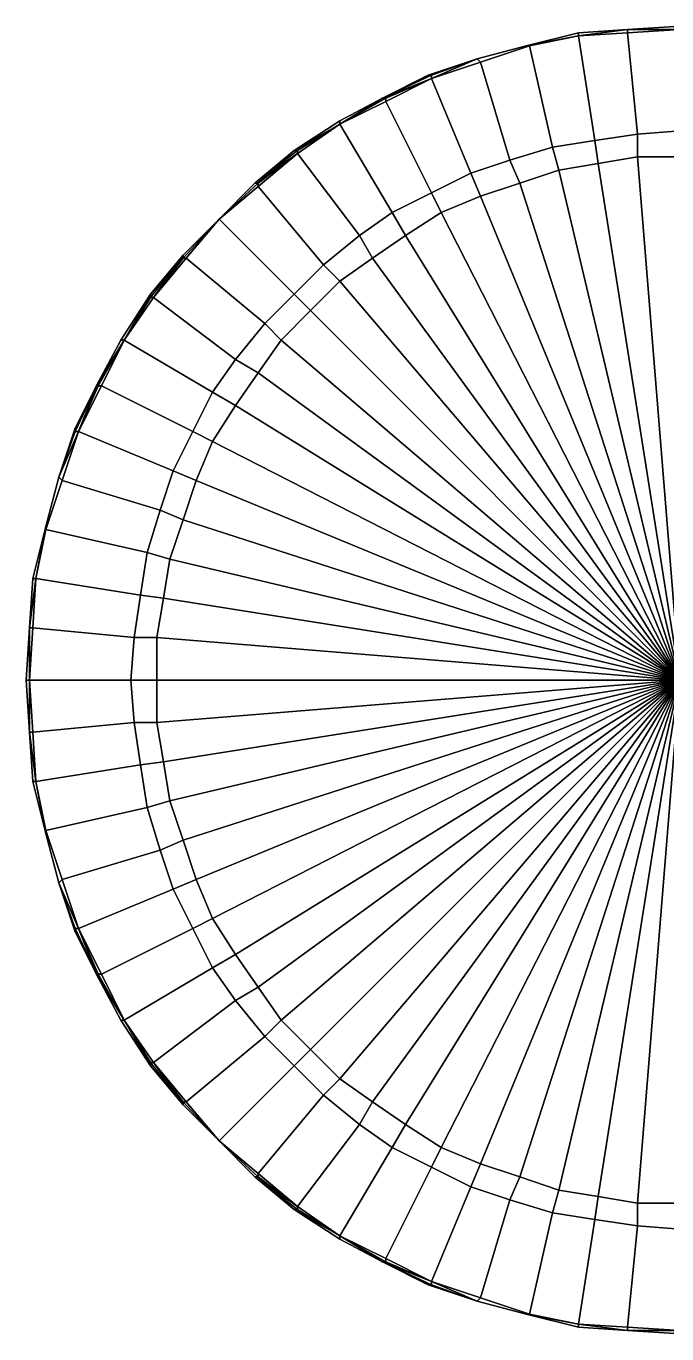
# Model space of a CAD drawing. Extents: x -0.07 to 0.07, y -0.02 to 0.076.
# Drawn here: x -0.07 to -0.0504, y -0.02 to 0.02 of the extents above; entities that cross this region are included whole.
import ezdxf

# ---------------------------------------------------------------- set-up
doc = ezdxf.new("R2010")
doc.units = 0
doc.layers.add('CHIP_1', color=7, linetype='CONTINUOUS')

msp = doc.modelspace()

# ---------------------------------------------------------------- meshes
at = {"layer": 'CHIP_1'}
mesh = msp.add_polyface(dxfattribs=at)
corners = [(-0.05, 0.016), (-0.05, 0.0168), (-0.0513, 0.0167), (-0.0513, 0.016), (-0.05, 0.0199), (-0.0516, 0.0198), (-0.05, 0.0199), (-0.0516, 0.0199), (-0.05, 0.02), (-0.0516, 0.0199), (-0.05, 0.02), (-0.0516, 0.0199), (-0.05, 0.02, 0.0001), (-0.0516, 0.0199, 0.0001), (-0.05, 0.02, 0.0001), (-0.0516, 0.0199, 0.0001), (-0.05, 0.02, 0.0029), (-0.0516, 0.0199, 0.0029), (-0.05, 0.02, 0.0029), (-0.0516, 0.0199, 0.0029), (-0.05, 0.02, 0.003), (-0.0516, 0.0199, 0.003), (-0.05, 0.02, 0.003), (-0.0516, 0.0199, 0.003), (-0.05, 0.0199, 0.003), (-0.0516, 0.0199, 0.003), (-0.05, 0.0199, 0.003), (-0.0516, 0.0198, 0.003), (-0.05, 0.0168, 0.003), (-0.0513, 0.0167, 0.003), (-0.05, 0.016, 0.003), (-0.0513, 0.016, 0.003), (-0.0526, 0.0165), (-0.0525, 0.0158), (-0.0531, 0.0197), (-0.0531, 0.0197), (-0.0531, 0.0197), (-0.0531, 0.0197), (-0.0531, 0.0197, 0.0001), (-0.0531, 0.0198, 0.0001), (-0.0531, 0.0198, 0.0029), (-0.0531, 0.0197, 0.0029), (-0.0531, 0.0197, 0.003), (-0.0531, 0.0197, 0.003), (-0.0531, 0.0197, 0.003), (-0.0531, 0.0197, 0.003), (-0.0526, 0.0165, 0.003), (-0.0525, 0.0158, 0.003), (-0.0539, 0.0163), (-0.0537, 0.0156), (-0.0546, 0.0194), (-0.0547, 0.0194), (-0.0547, 0.0194, 0.0001), (-0.0547, 0.0194), (-0.0547, 0.0194, 0.0001), (-0.0547, 0.0194, 0.0029), (-0.0547, 0.0194, 0.0029), (-0.0547, 0.0194, 0.003), (-0.0547, 0.0194, 0.003), (-0.0547, 0.0194, 0.003), (-0.0546, 0.0194, 0.003), (-0.0539, 0.0163, 0.003), (-0.0537, 0.0156, 0.003)]
mesh.append_faces([[corners[k] for k in face] for face in [(0, 1, 2, 3), (1, 4, 5, 2), (4, 6, 7, 5), (6, 8, 9, 7), (8, 10, 11, 9), (10, 12, 13, 11), (12, 14, 15, 13), (14, 16, 17, 15), (16, 18, 19, 17), (18, 20, 21, 19), (20, 22, 23, 21), (22, 24, 25, 23), (24, 26, 27, 25), (26, 28, 29, 27), (28, 30, 31, 29), (3, 2, 32, 33), (2, 5, 34, 32), (5, 7, 35, 34), (7, 9, 36, 35), (9, 11, 37, 36), (11, 13, 38, 37), (13, 15, 39, 38), (15, 17, 40, 39), (17, 19, 41, 40), (19, 21, 42, 41), (21, 23, 43, 42), (23, 25, 44, 43), (25, 27, 45, 44), (27, 29, 46, 45), (29, 31, 47, 46), (33, 32, 48, 49), (32, 34, 50, 48), (34, 35, 51, 50), (37, 38, 52, 53), (38, 39, 54, 52), (39, 40, 55, 54), (40, 41, 56, 55), (41, 42, 57, 56), (42, 43, 58, 57), (43, 44, 59, 58), (44, 45, 60, 59), (45, 46, 61, 60), (46, 47, 62, 61)]])
mesh = msp.add_polyface(dxfattribs=at)
corners = [(-0.0531, 0.0197), (-0.0531, 0.0197), (-0.0547, 0.0194), (-0.0547, 0.0194), (-0.0531, 0.0197), (-0.0547, 0.0194), (-0.0537, 0.0156), (-0.0539, 0.0163), (-0.0552, 0.0159), (-0.0549, 0.0152), (-0.0546, 0.0194), (-0.0561, 0.0189), (-0.0562, 0.019), (-0.0562, 0.019), (-0.0562, 0.019), (-0.0547, 0.0194, 0.0001), (-0.0562, 0.019, 0.0001), (-0.0547, 0.0194, 0.0001), (-0.0562, 0.019, 0.0001), (-0.0547, 0.0194, 0.0029), (-0.0562, 0.019, 0.0029), (-0.0547, 0.0194, 0.0029), (-0.0562, 0.019, 0.0029), (-0.0547, 0.0194, 0.003), (-0.0562, 0.019, 0.003), (-0.0547, 0.0194, 0.003), (-0.0562, 0.019, 0.003), (-0.0547, 0.0194, 0.003), (-0.0562, 0.019, 0.003), (-0.0546, 0.0194, 0.003), (-0.0561, 0.0189, 0.003), (-0.0539, 0.0163, 0.003), (-0.0552, 0.0159, 0.003), (-0.0537, 0.0156, 0.003), (-0.0549, 0.0152, 0.003), (-0.0564, 0.0155), (-0.0561, 0.0148), (-0.0576, 0.0184), (-0.0576, 0.0184), (-0.0576, 0.0184), (-0.0576, 0.0185), (-0.0577, 0.0185, 0.0001), (-0.0577, 0.0185, 0.0001), (-0.0577, 0.0185, 0.0029), (-0.0577, 0.0185, 0.0029), (-0.0576, 0.0185, 0.003), (-0.0576, 0.0184, 0.003), (-0.0576, 0.0184, 0.003), (-0.0576, 0.0184, 0.003), (-0.0564, 0.0155, 0.003), (-0.0561, 0.0148, 0.003), (-0.0576, 0.0149), (-0.0573, 0.0143), (-0.059, 0.0177), (-0.059, 0.0178), (-0.0591, 0.0178), (-0.059, 0.0178, 0.003), (-0.0591, 0.0178, 0.003), (-0.059, 0.0177, 0.003), (-0.0576, 0.0149, 0.003), (-0.0573, 0.0143, 0.003), (-0.0588, 0.0143), (-0.0584, 0.0136), (-0.0584, 0.0136, 0.003), (-0.0588, 0.0143, 0.003)]
mesh.append_faces([[corners[k] for k in face] for face in [(0, 1, 2, 3), (1, 4, 5, 2), (6, 7, 8, 9), (7, 10, 11, 8), (10, 3, 12, 11), (3, 2, 13, 12), (2, 5, 14, 13), (5, 15, 16, 14), (15, 17, 18, 16), (17, 19, 20, 18), (19, 21, 22, 20), (21, 23, 24, 22), (23, 25, 26, 24), (25, 27, 28, 26), (27, 29, 30, 28), (29, 31, 32, 30), (31, 33, 34, 32), (9, 8, 35, 36), (8, 11, 37, 35), (11, 12, 38, 37), (12, 13, 39, 38), (13, 14, 40, 39), (14, 16, 41, 40), (16, 18, 42, 41), (18, 20, 43, 42), (20, 22, 44, 43), (22, 24, 45, 44), (24, 26, 46, 45), (26, 28, 47, 46), (28, 30, 48, 47), (30, 32, 49, 48), (32, 34, 50, 49), (36, 35, 51, 52), (35, 37, 53, 51), (37, 38, 54, 53), (38, 39, 55, 54), (46, 47, 56, 57), (47, 48, 58, 56), (48, 49, 59, 58), (49, 50, 60, 59), (52, 51, 61, 62), (59, 60, 63, 64)]])
mesh = msp.add_polyface(dxfattribs=at)
corners = [(-0.0576, 0.0184), (-0.0576, 0.0185), (-0.0591, 0.0178), (-0.0591, 0.0178), (-0.0577, 0.0185, 0.0001), (-0.0591, 0.0178, 0.0001), (-0.0577, 0.0185, 0.0001), (-0.0591, 0.0178, 0.0001), (-0.0577, 0.0185, 0.0029), (-0.0591, 0.0178, 0.0029), (-0.0577, 0.0185, 0.0029), (-0.0591, 0.0178, 0.0029), (-0.0576, 0.0185, 0.003), (-0.0591, 0.0178, 0.003), (-0.0576, 0.0184, 0.003), (-0.0591, 0.0178, 0.003), (-0.0576, 0.0149), (-0.059, 0.0177), (-0.0604, 0.017), (-0.0588, 0.0143), (-0.059, 0.0178), (-0.0604, 0.017), (-0.0604, 0.017), (-0.0604, 0.017), (-0.0604, 0.017, 0.0001), (-0.0604, 0.0171, 0.0001), (-0.0604, 0.0171, 0.0029), (-0.0604, 0.017, 0.0029), (-0.0604, 0.017, 0.003), (-0.0604, 0.017, 0.003), (-0.059, 0.0178, 0.003), (-0.0604, 0.017, 0.003), (-0.059, 0.0177, 0.003), (-0.0604, 0.017, 0.003), (-0.0576, 0.0149, 0.003), (-0.0588, 0.0143, 0.003), (-0.0584, 0.0136), (-0.0598, 0.0136), (-0.0594, 0.0129), (-0.0617, 0.0161), (-0.0617, 0.0161), (-0.0617, 0.0161), (-0.0617, 0.0162), (-0.0618, 0.0162, 0.0001), (-0.0618, 0.0162, 0.0001), (-0.0618, 0.0162, 0.0029), (-0.0618, 0.0162, 0.0029), (-0.0617, 0.0162, 0.003), (-0.0617, 0.0161, 0.003), (-0.0617, 0.0161, 0.003), (-0.0617, 0.0161, 0.003), (-0.0598, 0.0136, 0.003), (-0.0584, 0.0136, 0.003), (-0.0594, 0.0129, 0.003), (-0.0609, 0.0127), (-0.0604, 0.0122), (-0.0629, 0.0151), (-0.0629, 0.0152), (-0.063, 0.0152), (-0.0629, 0.0152, 0.003), (-0.063, 0.0152, 0.003), (-0.0629, 0.0151, 0.003), (-0.0609, 0.0127, 0.003), (-0.0604, 0.0122, 0.003)]
mesh.append_faces([[corners[k] for k in face] for face in [(0, 1, 2, 3), (1, 4, 5, 2), (4, 6, 7, 5), (6, 8, 9, 7), (8, 10, 11, 9), (10, 12, 13, 11), (12, 14, 15, 13), (16, 17, 18, 19), (17, 20, 21, 18), (20, 3, 22, 21), (3, 2, 23, 22), (2, 5, 24, 23), (5, 7, 25, 24), (7, 9, 26, 25), (9, 11, 27, 26), (11, 13, 28, 27), (13, 15, 29, 28), (15, 30, 31, 29), (30, 32, 33, 31), (32, 34, 35, 33), (36, 19, 37, 38), (19, 18, 39, 37), (18, 21, 40, 39), (21, 22, 41, 40), (22, 23, 42, 41), (23, 24, 43, 42), (24, 25, 44, 43), (25, 26, 45, 44), (26, 27, 46, 45), (27, 28, 47, 46), (28, 29, 48, 47), (29, 31, 49, 48), (31, 33, 50, 49), (33, 35, 51, 50), (35, 52, 53, 51), (38, 37, 54, 55), (37, 39, 56, 54), (39, 40, 57, 56), (40, 41, 58, 57), (48, 49, 59, 60), (49, 50, 61, 59), (50, 51, 62, 61), (51, 53, 63, 62)]])
mesh = msp.add_polyface(dxfattribs=at)
corners = [(-0.0617, 0.0161), (-0.0617, 0.0162), (-0.063, 0.0152), (-0.063, 0.0152), (-0.0618, 0.0162, 0.0001), (-0.063, 0.0152, 0.0001), (-0.0618, 0.0162, 0.0001), (-0.063, 0.0152, 0.0001), (-0.0618, 0.0162, 0.0029), (-0.063, 0.0152, 0.0029), (-0.0618, 0.0162, 0.0029), (-0.063, 0.0152, 0.0029), (-0.0617, 0.0162, 0.003), (-0.063, 0.0152, 0.003), (-0.0617, 0.0161, 0.003), (-0.063, 0.0152, 0.003), (-0.0609, 0.0127), (-0.0629, 0.0151), (-0.0641, 0.0141), (-0.0618, 0.0118), (-0.0629, 0.0152), (-0.0641, 0.0141), (-0.0641, 0.0141), (-0.0641, 0.0141), (-0.0641, 0.0141, 0.0001), (-0.0641, 0.0141, 0.0001), (-0.0641, 0.0141, 0.0029), (-0.0641, 0.0141, 0.0029), (-0.0641, 0.0141, 0.003), (-0.0641, 0.0141, 0.003), (-0.0629, 0.0152, 0.003), (-0.0641, 0.0141, 0.003), (-0.0629, 0.0151, 0.003), (-0.0641, 0.0141, 0.003), (-0.0609, 0.0127, 0.003), (-0.0618, 0.0118, 0.003), (-0.0651, 0.0129), (-0.0627, 0.0109), (-0.0652, 0.0129), (-0.0652, 0.013), (-0.0652, 0.013), (-0.0652, 0.013, 0.0001), (-0.0652, 0.013, 0.0001), (-0.0652, 0.013, 0.0029), (-0.0652, 0.013, 0.0029), (-0.0652, 0.013, 0.003), (-0.0652, 0.013, 0.003), (-0.0652, 0.0129, 0.003), (-0.0651, 0.0129, 0.003), (-0.0627, 0.0109, 0.003), (-0.0661, 0.0117), (-0.0661, 0.0117), (-0.0662, 0.0117), (-0.0662, 0.0118, 0.0001), (-0.0662, 0.0118, 0.0001), (-0.0662, 0.0118, 0.0029), (-0.0662, 0.0118, 0.0029), (-0.0662, 0.0117, 0.003), (-0.0661, 0.0117, 0.003), (-0.0661, 0.0117, 0.003)]
mesh.append_faces([[corners[k] for k in face] for face in [(0, 1, 2, 3), (1, 4, 5, 2), (4, 6, 7, 5), (6, 8, 9, 7), (8, 10, 11, 9), (10, 12, 13, 11), (12, 14, 15, 13), (16, 17, 18, 19), (17, 20, 21, 18), (20, 3, 22, 21), (3, 2, 23, 22), (2, 5, 24, 23), (5, 7, 25, 24), (7, 9, 26, 25), (9, 11, 27, 26), (11, 13, 28, 27), (13, 15, 29, 28), (15, 30, 31, 29), (30, 32, 33, 31), (32, 34, 35, 33), (19, 18, 36, 37), (18, 21, 38, 36), (21, 22, 39, 38), (22, 23, 40, 39), (23, 24, 41, 40), (24, 25, 42, 41), (25, 26, 43, 42), (26, 27, 44, 43), (27, 28, 45, 44), (28, 29, 46, 45), (29, 31, 47, 46), (31, 33, 48, 47), (33, 35, 49, 48), (38, 39, 50, 51), (39, 40, 52, 50), (40, 41, 53, 52), (41, 42, 54, 53), (42, 43, 55, 54), (43, 44, 56, 55), (44, 45, 57, 56), (45, 46, 58, 57), (46, 47, 59, 58)]])
mesh = msp.add_polyface(dxfattribs=at)
corners = [(-0.05, 0), (-0.05, 0.016), (-0.0513, 0.016), (-0.05, 0.016, 0.003), (-0.05, 0, 0.003), (-0.0513, 0.016, 0.003), (-0.0525, 0.0158), (-0.0525, 0.0158, 0.003), (-0.0537, 0.0156), (-0.0537, 0.0156, 0.003), (-0.0549, 0.0152), (-0.0549, 0.0152, 0.003), (-0.0561, 0.0148), (-0.0561, 0.0148, 0.003), (-0.0573, 0.0143), (-0.0573, 0.0143, 0.003), (-0.0584, 0.0136), (-0.0584, 0.0136, 0.003), (-0.0594, 0.0129), (-0.0594, 0.0129, 0.003), (-0.0604, 0.0122), (-0.0604, 0.0122, 0.003), (-0.0613, 0.0113), (-0.0609, 0.0127), (-0.0618, 0.0118), (-0.0609, 0.0127, 0.003), (-0.0613, 0.0113, 0.003), (-0.0618, 0.0118, 0.003), (-0.0622, 0.0104), (-0.0622, 0.0104, 0.003), (-0.0627, 0.0109, 0.003), (-0.0629, 0.0094), (-0.0629, 0.0094, 0.003), (-0.0636, 0.0084), (-0.0636, 0.0084, 0.003), (-0.0643, 0.0073), (-0.0643, 0.0073, 0.003), (-0.0648, 0.0061), (-0.0648, 0.0061, 0.003), (-0.0652, 0.0049), (-0.0652, 0.0049, 0.003), (-0.0656, 0.0037), (-0.0656, 0.0037, 0.003), (-0.0658, 0.0025), (-0.0658, 0.0025, 0.003), (-0.066, 0.0013), (-0.066, 0.0013, 0.003), (-0.066, 0), (-0.066, 0, 0.003)]
mesh.append_faces([[corners[k] for k in face] for face in [(0, 1, 2, 2), (3, 4, 5, 5), (0, 2, 6, 6), (5, 4, 7, 7), (0, 6, 8, 8), (7, 4, 9, 9), (0, 8, 10, 10), (9, 4, 11, 11), (0, 10, 12, 12), (11, 4, 13, 13), (0, 12, 14, 14), (13, 4, 15, 15), (0, 14, 16, 16), (15, 4, 17, 17), (0, 16, 18, 18), (17, 4, 19, 19), (0, 18, 20, 20), (19, 4, 21, 21), (0, 20, 22, 22), (20, 23, 24, 22), (25, 21, 26, 27), (21, 4, 26, 26), (0, 22, 28, 28), (27, 26, 29, 30), (26, 4, 29, 29), (0, 28, 31, 31), (29, 4, 32, 32), (0, 31, 33, 33), (32, 4, 34, 34), (0, 33, 35, 35), (34, 4, 36, 36), (0, 35, 37, 37), (36, 4, 38, 38), (0, 37, 39, 39), (38, 4, 40, 40), (0, 39, 41, 41), (40, 4, 42, 42), (0, 41, 43, 43), (42, 4, 44, 44), (0, 43, 45, 45), (44, 4, 46, 46), (0, 45, 47, 47), (46, 4, 48, 48)]])
mesh = msp.add_polyface(dxfattribs=at)
corners = [(-0.0613, 0.0113), (-0.0618, 0.0118), (-0.0627, 0.0109), (-0.0622, 0.0104), (-0.0636, 0.0098), (-0.0629, 0.0094), (-0.0651, 0.0129), (-0.0661, 0.0117), (-0.0652, 0.0129), (-0.0661, 0.0117), (-0.0652, 0.0129, 0.003), (-0.0651, 0.0129, 0.003), (-0.0661, 0.0117, 0.003), (-0.0661, 0.0117, 0.003), (-0.0627, 0.0109, 0.003), (-0.0636, 0.0098, 0.003), (-0.0622, 0.0104, 0.003), (-0.0629, 0.0094, 0.003), (-0.0643, 0.0088), (-0.0636, 0.0084), (-0.067, 0.0104), (-0.067, 0.0104), (-0.0661, 0.0117), (-0.067, 0.0104), (-0.0662, 0.0117), (-0.067, 0.0104), (-0.0662, 0.0118, 0.0001), (-0.067, 0.0104, 0.0001), (-0.0662, 0.0118, 0.0001), (-0.0671, 0.0104, 0.0001), (-0.0662, 0.0118, 0.0029), (-0.0671, 0.0104, 0.0029), (-0.0662, 0.0118, 0.0029), (-0.067, 0.0104, 0.0029), (-0.0662, 0.0117, 0.003), (-0.067, 0.0104, 0.003), (-0.0661, 0.0117, 0.003), (-0.067, 0.0104, 0.003), (-0.067, 0.0104, 0.003), (-0.067, 0.0104, 0.003), (-0.0643, 0.0088, 0.003), (-0.0636, 0.0084, 0.003), (-0.0649, 0.0076), (-0.0643, 0.0073), (-0.0677, 0.009), (-0.0649, 0.0076, 0.003), (-0.0677, 0.009, 0.003), (-0.0643, 0.0073, 0.003), (-0.0655, 0.0064), (-0.0648, 0.0061), (-0.0684, 0.0076), (-0.0655, 0.0064, 0.003), (-0.0684, 0.0076, 0.003), (-0.0648, 0.0061, 0.003), (-0.0659, 0.0052), (-0.0652, 0.0049), (-0.0689, 0.0061), (-0.0659, 0.0052, 0.003), (-0.0689, 0.0061, 0.003), (-0.0652, 0.0049, 0.003), (-0.0663, 0.0039), (-0.0656, 0.0037), (-0.0656, 0.0037, 0.003), (-0.0663, 0.0039, 0.003), (-0.0665, 0.0026), (-0.0658, 0.0025), (-0.0658, 0.0025, 0.003), (-0.0665, 0.0026, 0.003), (-0.0667, 0.0013), (-0.066, 0.0013), (-0.066, 0.0013, 0.003), (-0.0667, 0.0013, 0.003), (-0.0668, 0), (-0.066, 0), (-0.066, 0, 0.003), (-0.0668, 0, 0.003)]
mesh.append_faces([[corners[k] for k in face] for face in [(0, 1, 2, 3), (3, 2, 4, 5), (2, 6, 7, 4), (6, 8, 9, 7), (10, 11, 12, 13), (11, 14, 15, 12), (14, 16, 17, 15), (5, 4, 18, 19), (4, 7, 20, 18), (7, 9, 21, 20), (9, 22, 23, 21), (22, 24, 25, 23), (24, 26, 27, 25), (26, 28, 29, 27), (28, 30, 31, 29), (30, 32, 33, 31), (32, 34, 35, 33), (34, 36, 37, 35), (36, 13, 38, 37), (13, 12, 39, 38), (12, 15, 40, 39), (15, 17, 41, 40), (19, 18, 42, 43), (18, 20, 44, 42), (39, 40, 45, 46), (40, 41, 47, 45), (43, 42, 48, 49), (42, 44, 50, 48), (46, 45, 51, 52), (45, 47, 53, 51), (49, 48, 54, 55), (48, 50, 56, 54), (52, 51, 57, 58), (51, 53, 59, 57), (55, 54, 60, 61), (57, 59, 62, 63), (61, 60, 64, 65), (63, 62, 66, 67), (65, 64, 68, 69), (67, 66, 70, 71), (69, 68, 72, 73), (71, 70, 74, 75)]])
mesh = msp.add_polyface(dxfattribs=at)
corners = [(-0.067, 0.0104), (-0.067, 0.0104), (-0.0678, 0.009), (-0.0677, 0.009), (-0.067, 0.0104), (-0.0678, 0.0091), (-0.067, 0.0104), (-0.0678, 0.0091), (-0.067, 0.0104, 0.0001), (-0.0678, 0.0091, 0.0001), (-0.0671, 0.0104, 0.0001), (-0.0678, 0.0091, 0.0001), (-0.0671, 0.0104, 0.0029), (-0.0678, 0.0091, 0.0029), (-0.067, 0.0104, 0.0029), (-0.0678, 0.0091, 0.0029), (-0.067, 0.0104, 0.003), (-0.0678, 0.0091, 0.003), (-0.067, 0.0104, 0.003), (-0.0678, 0.0091, 0.003), (-0.067, 0.0104, 0.003), (-0.0678, 0.009, 0.003), (-0.067, 0.0104, 0.003), (-0.0677, 0.009, 0.003), (-0.0684, 0.0076), (-0.0684, 0.0076), (-0.0684, 0.0076), (-0.0685, 0.0076), (-0.0685, 0.0077, 0.0001), (-0.0685, 0.0077, 0.0001), (-0.0685, 0.0077, 0.0029), (-0.0685, 0.0077, 0.0029), (-0.0685, 0.0076, 0.003), (-0.0684, 0.0076, 0.003), (-0.0684, 0.0076, 0.003), (-0.0684, 0.0076, 0.003), (-0.069, 0.0062), (-0.0689, 0.0061), (-0.069, 0.0062), (-0.069, 0.0062), (-0.069, 0.0062, 0.0001), (-0.069, 0.0062, 0.0001), (-0.069, 0.0062, 0.0029), (-0.069, 0.0062, 0.0029), (-0.069, 0.0062, 0.003), (-0.069, 0.0062, 0.003), (-0.069, 0.0062, 0.003), (-0.0689, 0.0061, 0.003), (-0.0694, 0.0047), (-0.0694, 0.0046), (-0.0694, 0.0047), (-0.0694, 0.0047), (-0.0694, 0.0047, 0.0001), (-0.0694, 0.0047, 0.0001), (-0.0694, 0.0047, 0.0029), (-0.0694, 0.0047, 0.0029), (-0.0694, 0.0047, 0.003), (-0.0694, 0.0047, 0.003), (-0.0694, 0.0047, 0.003)]
mesh.append_faces([[corners[k] for k in face] for face in [(0, 1, 2, 3), (1, 4, 5, 2), (4, 6, 7, 5), (6, 8, 9, 7), (8, 10, 11, 9), (10, 12, 13, 11), (12, 14, 15, 13), (14, 16, 17, 15), (16, 18, 19, 17), (18, 20, 21, 19), (20, 22, 23, 21), (3, 2, 24, 25), (2, 5, 26, 24), (5, 7, 27, 26), (7, 9, 28, 27), (9, 11, 29, 28), (11, 13, 30, 29), (13, 15, 31, 30), (15, 17, 32, 31), (17, 19, 33, 32), (19, 21, 34, 33), (21, 23, 35, 34), (25, 24, 36, 37), (24, 26, 38, 36), (26, 27, 39, 38), (27, 28, 40, 39), (28, 29, 41, 40), (29, 30, 42, 41), (30, 31, 43, 42), (31, 32, 44, 43), (32, 33, 45, 44), (33, 34, 46, 45), (34, 35, 47, 46), (37, 36, 48, 49), (36, 38, 50, 48), (38, 39, 51, 50), (39, 40, 52, 51), (40, 41, 53, 52), (41, 42, 54, 53), (42, 43, 55, 54), (43, 44, 56, 55), (44, 45, 57, 56), (45, 46, 58, 57)]])
mesh = msp.add_polyface(dxfattribs=at)
corners = [(-0.0659, 0.0052), (-0.0689, 0.0061), (-0.0694, 0.0046), (-0.0663, 0.0039), (-0.069, 0.0062, 0.003), (-0.0689, 0.0061, 0.003), (-0.0694, 0.0046, 0.003), (-0.0694, 0.0047, 0.003), (-0.0659, 0.0052, 0.003), (-0.0663, 0.0039, 0.003), (-0.0697, 0.0031), (-0.0665, 0.0026), (-0.0694, 0.0047), (-0.0697, 0.0031), (-0.0694, 0.0047), (-0.0697, 0.0031), (-0.0694, 0.0047), (-0.0697, 0.0031), (-0.0694, 0.0047, 0.0001), (-0.0697, 0.0031, 0.0001), (-0.0694, 0.0047, 0.0001), (-0.0698, 0.0031, 0.0001), (-0.0694, 0.0047, 0.0029), (-0.0698, 0.0031, 0.0029), (-0.0694, 0.0047, 0.0029), (-0.0697, 0.0031, 0.0029), (-0.0694, 0.0047, 0.003), (-0.0697, 0.0031, 0.003), (-0.0694, 0.0047, 0.003), (-0.0697, 0.0031, 0.003), (-0.0697, 0.0031, 0.003), (-0.0697, 0.0031, 0.003), (-0.0665, 0.0026, 0.003), (-0.0698, 0.0016), (-0.0667, 0.0013), (-0.0699, 0.0016), (-0.0699, 0.0016), (-0.0699, 0.0016), (-0.0699, 0.0016, 0.0001), (-0.0699, 0.0016, 0.0001), (-0.0699, 0.0016, 0.0029), (-0.0699, 0.0016, 0.0029), (-0.0699, 0.0016, 0.003), (-0.0699, 0.0016, 0.003), (-0.0699, 0.0016, 0.003), (-0.0698, 0.0016, 0.003), (-0.0667, 0.0013, 0.003), (-0.0699, 0), (-0.0668, 0), (-0.0699, 0), (-0.07, 0), (-0.07, 0), (-0.07, 0, 0.0001), (-0.07, 0, 0.0001), (-0.07, 0, 0.0029), (-0.07, 0, 0.0029), (-0.07, 0, 0.003), (-0.07, 0, 0.003), (-0.0699, 0, 0.003), (-0.0699, 0, 0.003), (-0.0668, 0, 0.003)]
mesh.append_faces([[corners[k] for k in face] for face in [(0, 1, 2, 3), (4, 5, 6, 7), (5, 8, 9, 6), (3, 2, 10, 11), (2, 12, 13, 10), (12, 14, 15, 13), (14, 16, 17, 15), (16, 18, 19, 17), (18, 20, 21, 19), (20, 22, 23, 21), (22, 24, 25, 23), (24, 26, 27, 25), (26, 28, 29, 27), (28, 7, 30, 29), (7, 6, 31, 30), (6, 9, 32, 31), (11, 10, 33, 34), (10, 13, 35, 33), (13, 15, 36, 35), (15, 17, 37, 36), (17, 19, 38, 37), (19, 21, 39, 38), (21, 23, 40, 39), (23, 25, 41, 40), (25, 27, 42, 41), (27, 29, 43, 42), (29, 30, 44, 43), (30, 31, 45, 44), (31, 32, 46, 45), (34, 33, 47, 48), (33, 35, 49, 47), (35, 36, 50, 49), (36, 37, 51, 50), (37, 38, 52, 51), (38, 39, 53, 52), (39, 40, 54, 53), (40, 41, 55, 54), (41, 42, 56, 55), (42, 43, 57, 56), (43, 44, 58, 57), (44, 45, 59, 58), (45, 46, 60, 59)]])
mesh = msp.add_polyface(dxfattribs=at)
corners = [(-0.066, 0), (-0.0668, 0), (-0.0667, -0.0013), (-0.066, -0.0013), (-0.0699, 0), (-0.0698, -0.0016), (-0.0699, 0), (-0.0699, -0.0016), (-0.07, 0), (-0.0699, -0.0016), (-0.07, 0), (-0.0699, -0.0016), (-0.07, 0, 0.0001), (-0.0699, -0.0016, 0.0001), (-0.07, 0, 0.0001), (-0.0699, -0.0016, 0.0001), (-0.07, 0, 0.0029), (-0.0699, -0.0016, 0.0029), (-0.07, 0, 0.0029), (-0.0699, -0.0016, 0.0029), (-0.07, 0, 0.003), (-0.0699, -0.0016, 0.003), (-0.07, 0, 0.003), (-0.0699, -0.0016, 0.003), (-0.0699, 0, 0.003), (-0.0699, -0.0016, 0.003), (-0.0699, 0, 0.003), (-0.0698, -0.0016, 0.003), (-0.0668, 0, 0.003), (-0.0667, -0.0013, 0.003), (-0.066, 0, 0.003), (-0.066, -0.0013, 0.003), (-0.0665, -0.0026), (-0.0658, -0.0025), (-0.0697, -0.0031), (-0.0697, -0.0031), (-0.0697, -0.0031), (-0.0697, -0.0031), (-0.0697, -0.0031, 0.0001), (-0.0698, -0.0031, 0.0001), (-0.0698, -0.0031, 0.0029), (-0.0697, -0.0031, 0.0029), (-0.0697, -0.0031, 0.003), (-0.0697, -0.0031, 0.003), (-0.0697, -0.0031, 0.003), (-0.0697, -0.0031, 0.003), (-0.0665, -0.0026, 0.003), (-0.0658, -0.0025, 0.003), (-0.0663, -0.0039), (-0.0656, -0.0037), (-0.0694, -0.0046), (-0.0694, -0.0047), (-0.0694, -0.0047, 0.0001), (-0.0694, -0.0047), (-0.0694, -0.0047, 0.0001), (-0.0694, -0.0047, 0.0029), (-0.0694, -0.0047, 0.0029), (-0.0694, -0.0047, 0.003), (-0.0694, -0.0047, 0.003), (-0.0694, -0.0047, 0.003), (-0.0694, -0.0046, 0.003), (-0.0663, -0.0039, 0.003), (-0.0656, -0.0037, 0.003)]
mesh.append_faces([[corners[k] for k in face] for face in [(0, 1, 2, 3), (1, 4, 5, 2), (4, 6, 7, 5), (6, 8, 9, 7), (8, 10, 11, 9), (10, 12, 13, 11), (12, 14, 15, 13), (14, 16, 17, 15), (16, 18, 19, 17), (18, 20, 21, 19), (20, 22, 23, 21), (22, 24, 25, 23), (24, 26, 27, 25), (26, 28, 29, 27), (28, 30, 31, 29), (3, 2, 32, 33), (2, 5, 34, 32), (5, 7, 35, 34), (7, 9, 36, 35), (9, 11, 37, 36), (11, 13, 38, 37), (13, 15, 39, 38), (15, 17, 40, 39), (17, 19, 41, 40), (19, 21, 42, 41), (21, 23, 43, 42), (23, 25, 44, 43), (25, 27, 45, 44), (27, 29, 46, 45), (29, 31, 47, 46), (33, 32, 48, 49), (32, 34, 50, 48), (34, 35, 51, 50), (37, 38, 52, 53), (38, 39, 54, 52), (39, 40, 55, 54), (40, 41, 56, 55), (41, 42, 57, 56), (42, 43, 58, 57), (43, 44, 59, 58), (44, 45, 60, 59), (45, 46, 61, 60), (46, 47, 62, 61)]])
mesh = msp.add_polyface(dxfattribs=at)
corners = [(-0.05, 0), (-0.066, 0), (-0.066, -0.0013), (-0.066, 0, 0.003), (-0.05, 0, 0.003), (-0.066, -0.0013, 0.003), (-0.0658, -0.0025), (-0.0658, -0.0025, 0.003), (-0.0656, -0.0037), (-0.0656, -0.0037, 0.003), (-0.0652, -0.0049), (-0.0652, -0.0049, 0.003), (-0.0648, -0.0061), (-0.0648, -0.0061, 0.003), (-0.0643, -0.0073), (-0.0643, -0.0073, 0.003), (-0.0636, -0.0084), (-0.0636, -0.0084, 0.003), (-0.0629, -0.0094), (-0.0629, -0.0094, 0.003), (-0.0622, -0.0104), (-0.0622, -0.0104, 0.003), (-0.0613, -0.0113), (-0.0627, -0.0109), (-0.0618, -0.0118), (-0.0627, -0.0109, 0.003), (-0.0613, -0.0113, 0.003), (-0.0618, -0.0118, 0.003), (-0.0604, -0.0122), (-0.0604, -0.0122, 0.003), (-0.0609, -0.0127, 0.003), (-0.0594, -0.0129), (-0.0594, -0.0129, 0.003), (-0.0584, -0.0136), (-0.0584, -0.0136, 0.003), (-0.0573, -0.0143), (-0.0573, -0.0143, 0.003), (-0.0561, -0.0148), (-0.0561, -0.0148, 0.003), (-0.0549, -0.0152), (-0.0549, -0.0152, 0.003), (-0.0537, -0.0156), (-0.0537, -0.0156, 0.003), (-0.0525, -0.0158), (-0.0525, -0.0158, 0.003), (-0.0513, -0.016), (-0.0513, -0.016, 0.003), (-0.05, -0.016), (-0.05, -0.016, 0.003)]
mesh.append_faces([[corners[k] for k in face] for face in [(0, 1, 2, 2), (3, 4, 5, 5), (0, 2, 6, 6), (5, 4, 7, 7), (0, 6, 8, 8), (7, 4, 9, 9), (0, 8, 10, 10), (9, 4, 11, 11), (0, 10, 12, 12), (11, 4, 13, 13), (0, 12, 14, 14), (13, 4, 15, 15), (0, 14, 16, 16), (15, 4, 17, 17), (0, 16, 18, 18), (17, 4, 19, 19), (0, 18, 20, 20), (19, 4, 21, 21), (0, 20, 22, 22), (20, 23, 24, 22), (25, 21, 26, 27), (21, 4, 26, 26), (0, 22, 28, 28), (27, 26, 29, 30), (26, 4, 29, 29), (0, 28, 31, 31), (29, 4, 32, 32), (0, 31, 33, 33), (32, 4, 34, 34), (0, 33, 35, 35), (34, 4, 36, 36), (0, 35, 37, 37), (36, 4, 38, 38), (0, 37, 39, 39), (38, 4, 40, 40), (0, 39, 41, 41), (40, 4, 42, 42), (0, 41, 43, 43), (42, 4, 44, 44), (0, 43, 45, 45), (44, 4, 46, 46), (0, 45, 47, 47), (46, 4, 48, 48)]])
mesh = msp.add_polyface(dxfattribs=at)
corners = [(-0.0697, -0.0031), (-0.0697, -0.0031), (-0.0694, -0.0047), (-0.0694, -0.0047), (-0.0697, -0.0031), (-0.0694, -0.0047), (-0.0656, -0.0037), (-0.0663, -0.0039), (-0.0659, -0.0052), (-0.0652, -0.0049), (-0.0694, -0.0046), (-0.0689, -0.0061), (-0.069, -0.0062), (-0.069, -0.0062), (-0.069, -0.0062), (-0.0694, -0.0047, 0.0001), (-0.069, -0.0062, 0.0001), (-0.0694, -0.0047, 0.0001), (-0.069, -0.0062, 0.0001), (-0.0694, -0.0047, 0.0029), (-0.069, -0.0062, 0.0029), (-0.0694, -0.0047, 0.0029), (-0.069, -0.0062, 0.0029), (-0.0694, -0.0047, 0.003), (-0.069, -0.0062, 0.003), (-0.0694, -0.0047, 0.003), (-0.069, -0.0062, 0.003), (-0.0694, -0.0047, 0.003), (-0.069, -0.0062, 0.003), (-0.0694, -0.0046, 0.003), (-0.0689, -0.0061, 0.003), (-0.0663, -0.0039, 0.003), (-0.0659, -0.0052, 0.003), (-0.0656, -0.0037, 0.003), (-0.0652, -0.0049, 0.003), (-0.0655, -0.0064), (-0.0648, -0.0061), (-0.0684, -0.0076), (-0.0684, -0.0076), (-0.0684, -0.0076), (-0.0685, -0.0076), (-0.0685, -0.0077, 0.0001), (-0.0685, -0.0077, 0.0001), (-0.0685, -0.0077, 0.0029), (-0.0685, -0.0077, 0.0029), (-0.0685, -0.0076, 0.003), (-0.0684, -0.0076, 0.003), (-0.0684, -0.0076, 0.003), (-0.0684, -0.0076, 0.003), (-0.0655, -0.0064, 0.003), (-0.0648, -0.0061, 0.003), (-0.0649, -0.0076), (-0.0643, -0.0073), (-0.0677, -0.009), (-0.0678, -0.009), (-0.0678, -0.0091), (-0.0678, -0.009, 0.003), (-0.0678, -0.0091, 0.003), (-0.0677, -0.009, 0.003), (-0.0649, -0.0076, 0.003), (-0.0643, -0.0073, 0.003), (-0.0643, -0.0088), (-0.0636, -0.0084), (-0.0636, -0.0084, 0.003), (-0.0643, -0.0088, 0.003)]
mesh.append_faces([[corners[k] for k in face] for face in [(0, 1, 2, 3), (1, 4, 5, 2), (6, 7, 8, 9), (7, 10, 11, 8), (10, 3, 12, 11), (3, 2, 13, 12), (2, 5, 14, 13), (5, 15, 16, 14), (15, 17, 18, 16), (17, 19, 20, 18), (19, 21, 22, 20), (21, 23, 24, 22), (23, 25, 26, 24), (25, 27, 28, 26), (27, 29, 30, 28), (29, 31, 32, 30), (31, 33, 34, 32), (9, 8, 35, 36), (8, 11, 37, 35), (11, 12, 38, 37), (12, 13, 39, 38), (13, 14, 40, 39), (14, 16, 41, 40), (16, 18, 42, 41), (18, 20, 43, 42), (20, 22, 44, 43), (22, 24, 45, 44), (24, 26, 46, 45), (26, 28, 47, 46), (28, 30, 48, 47), (30, 32, 49, 48), (32, 34, 50, 49), (36, 35, 51, 52), (35, 37, 53, 51), (37, 38, 54, 53), (38, 39, 55, 54), (46, 47, 56, 57), (47, 48, 58, 56), (48, 49, 59, 58), (49, 50, 60, 59), (52, 51, 61, 62), (59, 60, 63, 64)]])
mesh = msp.add_polyface(dxfattribs=at)
corners = [(-0.0684, -0.0076), (-0.0685, -0.0076), (-0.0678, -0.0091), (-0.0678, -0.0091), (-0.0685, -0.0077, 0.0001), (-0.0678, -0.0091, 0.0001), (-0.0685, -0.0077, 0.0001), (-0.0678, -0.0091, 0.0001), (-0.0685, -0.0077, 0.0029), (-0.0678, -0.0091, 0.0029), (-0.0685, -0.0077, 0.0029), (-0.0678, -0.0091, 0.0029), (-0.0685, -0.0076, 0.003), (-0.0678, -0.0091, 0.003), (-0.0684, -0.0076, 0.003), (-0.0678, -0.0091, 0.003), (-0.0649, -0.0076), (-0.0677, -0.009), (-0.067, -0.0104), (-0.0643, -0.0088), (-0.0678, -0.009), (-0.067, -0.0104), (-0.067, -0.0104), (-0.067, -0.0104), (-0.067, -0.0104, 0.0001), (-0.0671, -0.0104, 0.0001), (-0.0671, -0.0104, 0.0029), (-0.067, -0.0104, 0.0029), (-0.067, -0.0104, 0.003), (-0.067, -0.0104, 0.003), (-0.0678, -0.009, 0.003), (-0.067, -0.0104, 0.003), (-0.0677, -0.009, 0.003), (-0.067, -0.0104, 0.003), (-0.0649, -0.0076, 0.003), (-0.0643, -0.0088, 0.003), (-0.0636, -0.0084), (-0.0636, -0.0098), (-0.0629, -0.0094), (-0.0661, -0.0117), (-0.0661, -0.0117), (-0.0661, -0.0117), (-0.0662, -0.0117), (-0.0662, -0.0118, 0.0001), (-0.0662, -0.0118, 0.0001), (-0.0662, -0.0118, 0.0029), (-0.0662, -0.0118, 0.0029), (-0.0662, -0.0117, 0.003), (-0.0661, -0.0117, 0.003), (-0.0661, -0.0117, 0.003), (-0.0661, -0.0117, 0.003), (-0.0636, -0.0098, 0.003), (-0.0636, -0.0084, 0.003), (-0.0629, -0.0094, 0.003), (-0.0627, -0.0109), (-0.0622, -0.0104), (-0.0651, -0.0129), (-0.0652, -0.0129), (-0.0652, -0.013), (-0.0652, -0.0129, 0.003), (-0.0652, -0.013, 0.003), (-0.0651, -0.0129, 0.003), (-0.0627, -0.0109, 0.003), (-0.0622, -0.0104, 0.003)]
mesh.append_faces([[corners[k] for k in face] for face in [(0, 1, 2, 3), (1, 4, 5, 2), (4, 6, 7, 5), (6, 8, 9, 7), (8, 10, 11, 9), (10, 12, 13, 11), (12, 14, 15, 13), (16, 17, 18, 19), (17, 20, 21, 18), (20, 3, 22, 21), (3, 2, 23, 22), (2, 5, 24, 23), (5, 7, 25, 24), (7, 9, 26, 25), (9, 11, 27, 26), (11, 13, 28, 27), (13, 15, 29, 28), (15, 30, 31, 29), (30, 32, 33, 31), (32, 34, 35, 33), (36, 19, 37, 38), (19, 18, 39, 37), (18, 21, 40, 39), (21, 22, 41, 40), (22, 23, 42, 41), (23, 24, 43, 42), (24, 25, 44, 43), (25, 26, 45, 44), (26, 27, 46, 45), (27, 28, 47, 46), (28, 29, 48, 47), (29, 31, 49, 48), (31, 33, 50, 49), (33, 35, 51, 50), (35, 52, 53, 51), (38, 37, 54, 55), (37, 39, 56, 54), (39, 40, 57, 56), (40, 41, 58, 57), (48, 49, 59, 60), (49, 50, 61, 59), (50, 51, 62, 61), (51, 53, 63, 62)]])
mesh = msp.add_polyface(dxfattribs=at)
corners = [(-0.0661, -0.0117), (-0.0662, -0.0117), (-0.0652, -0.013), (-0.0652, -0.013), (-0.0662, -0.0118, 0.0001), (-0.0652, -0.013, 0.0001), (-0.0662, -0.0118, 0.0001), (-0.0652, -0.013, 0.0001), (-0.0662, -0.0118, 0.0029), (-0.0652, -0.013, 0.0029), (-0.0662, -0.0118, 0.0029), (-0.0652, -0.013, 0.0029), (-0.0662, -0.0117, 0.003), (-0.0652, -0.013, 0.003), (-0.0661, -0.0117, 0.003), (-0.0652, -0.013, 0.003), (-0.0627, -0.0109), (-0.0651, -0.0129), (-0.0641, -0.0141), (-0.0618, -0.0118), (-0.0652, -0.0129), (-0.0641, -0.0141), (-0.0641, -0.0141), (-0.0641, -0.0141), (-0.0641, -0.0141, 0.0001), (-0.0641, -0.0141, 0.0001), (-0.0641, -0.0141, 0.0029), (-0.0641, -0.0141, 0.0029), (-0.0641, -0.0141, 0.003), (-0.0641, -0.0141, 0.003), (-0.0652, -0.0129, 0.003), (-0.0641, -0.0141, 0.003), (-0.0651, -0.0129, 0.003), (-0.0641, -0.0141, 0.003), (-0.0627, -0.0109, 0.003), (-0.0618, -0.0118, 0.003), (-0.0629, -0.0151), (-0.0609, -0.0127), (-0.0629, -0.0152), (-0.063, -0.0152), (-0.063, -0.0152), (-0.063, -0.0152, 0.0001), (-0.063, -0.0152, 0.0001), (-0.063, -0.0152, 0.0029), (-0.063, -0.0152, 0.0029), (-0.063, -0.0152, 0.003), (-0.063, -0.0152, 0.003), (-0.0629, -0.0152, 0.003), (-0.0629, -0.0151, 0.003), (-0.0609, -0.0127, 0.003), (-0.0617, -0.0161), (-0.0617, -0.0161), (-0.0617, -0.0162), (-0.0618, -0.0162, 0.0001), (-0.0618, -0.0162, 0.0001), (-0.0618, -0.0162, 0.0029), (-0.0618, -0.0162, 0.0029), (-0.0617, -0.0162, 0.003), (-0.0617, -0.0161, 0.003), (-0.0617, -0.0161, 0.003)]
mesh.append_faces([[corners[k] for k in face] for face in [(0, 1, 2, 3), (1, 4, 5, 2), (4, 6, 7, 5), (6, 8, 9, 7), (8, 10, 11, 9), (10, 12, 13, 11), (12, 14, 15, 13), (16, 17, 18, 19), (17, 20, 21, 18), (20, 3, 22, 21), (3, 2, 23, 22), (2, 5, 24, 23), (5, 7, 25, 24), (7, 9, 26, 25), (9, 11, 27, 26), (11, 13, 28, 27), (13, 15, 29, 28), (15, 30, 31, 29), (30, 32, 33, 31), (32, 34, 35, 33), (19, 18, 36, 37), (18, 21, 38, 36), (21, 22, 39, 38), (22, 23, 40, 39), (23, 24, 41, 40), (24, 25, 42, 41), (25, 26, 43, 42), (26, 27, 44, 43), (27, 28, 45, 44), (28, 29, 46, 45), (29, 31, 47, 46), (31, 33, 48, 47), (33, 35, 49, 48), (38, 39, 50, 51), (39, 40, 52, 50), (40, 41, 53, 52), (41, 42, 54, 53), (42, 43, 55, 54), (43, 44, 56, 55), (44, 45, 57, 56), (45, 46, 58, 57), (46, 47, 59, 58)]])
mesh = msp.add_polyface(dxfattribs=at)
corners = [(-0.0613, -0.0113), (-0.0618, -0.0118), (-0.0609, -0.0127), (-0.0604, -0.0122), (-0.0598, -0.0136), (-0.0594, -0.0129), (-0.0629, -0.0151), (-0.0617, -0.0161), (-0.0629, -0.0152), (-0.0617, -0.0161), (-0.0629, -0.0152, 0.003), (-0.0629, -0.0151, 0.003), (-0.0617, -0.0161, 0.003), (-0.0617, -0.0161, 0.003), (-0.0609, -0.0127, 0.003), (-0.0598, -0.0136, 0.003), (-0.0604, -0.0122, 0.003), (-0.0594, -0.0129, 0.003), (-0.0588, -0.0143), (-0.0584, -0.0136), (-0.0604, -0.017), (-0.0604, -0.017), (-0.0617, -0.0161), (-0.0604, -0.017), (-0.0617, -0.0162), (-0.0604, -0.017), (-0.0618, -0.0162, 0.0001), (-0.0604, -0.017, 0.0001), (-0.0618, -0.0162, 0.0001), (-0.0604, -0.0171, 0.0001), (-0.0618, -0.0162, 0.0029), (-0.0604, -0.0171, 0.0029), (-0.0618, -0.0162, 0.0029), (-0.0604, -0.017, 0.0029), (-0.0617, -0.0162, 0.003), (-0.0604, -0.017, 0.003), (-0.0617, -0.0161, 0.003), (-0.0604, -0.017, 0.003), (-0.0604, -0.017, 0.003), (-0.0604, -0.017, 0.003), (-0.0588, -0.0143, 0.003), (-0.0584, -0.0136, 0.003), (-0.0576, -0.0149), (-0.0573, -0.0143), (-0.059, -0.0177), (-0.0576, -0.0149, 0.003), (-0.059, -0.0177, 0.003), (-0.0573, -0.0143, 0.003), (-0.0564, -0.0155), (-0.0561, -0.0148), (-0.0576, -0.0184), (-0.0564, -0.0155, 0.003), (-0.0576, -0.0184, 0.003), (-0.0561, -0.0148, 0.003), (-0.0552, -0.0159), (-0.0549, -0.0152), (-0.0561, -0.0189), (-0.0552, -0.0159, 0.003), (-0.0561, -0.0189, 0.003), (-0.0549, -0.0152, 0.003), (-0.0539, -0.0163), (-0.0537, -0.0156), (-0.0537, -0.0156, 0.003), (-0.0539, -0.0163, 0.003), (-0.0526, -0.0165), (-0.0525, -0.0158), (-0.0525, -0.0158, 0.003), (-0.0526, -0.0165, 0.003), (-0.0513, -0.0167), (-0.0513, -0.016), (-0.0513, -0.016, 0.003), (-0.0513, -0.0167, 0.003), (-0.05, -0.0168), (-0.05, -0.016), (-0.05, -0.016, 0.003), (-0.05, -0.0168, 0.003)]
mesh.append_faces([[corners[k] for k in face] for face in [(0, 1, 2, 3), (3, 2, 4, 5), (2, 6, 7, 4), (6, 8, 9, 7), (10, 11, 12, 13), (11, 14, 15, 12), (14, 16, 17, 15), (5, 4, 18, 19), (4, 7, 20, 18), (7, 9, 21, 20), (9, 22, 23, 21), (22, 24, 25, 23), (24, 26, 27, 25), (26, 28, 29, 27), (28, 30, 31, 29), (30, 32, 33, 31), (32, 34, 35, 33), (34, 36, 37, 35), (36, 13, 38, 37), (13, 12, 39, 38), (12, 15, 40, 39), (15, 17, 41, 40), (19, 18, 42, 43), (18, 20, 44, 42), (39, 40, 45, 46), (40, 41, 47, 45), (43, 42, 48, 49), (42, 44, 50, 48), (46, 45, 51, 52), (45, 47, 53, 51), (49, 48, 54, 55), (48, 50, 56, 54), (52, 51, 57, 58), (51, 53, 59, 57), (55, 54, 60, 61), (57, 59, 62, 63), (61, 60, 64, 65), (63, 62, 66, 67), (65, 64, 68, 69), (67, 66, 70, 71), (69, 68, 72, 73), (71, 70, 74, 75)]])
mesh = msp.add_polyface(dxfattribs=at)
corners = [(-0.0552, -0.0159), (-0.0561, -0.0189), (-0.0546, -0.0194), (-0.0539, -0.0163), (-0.0562, -0.019), (-0.0547, -0.0194), (-0.0562, -0.019, 0.003), (-0.0561, -0.0189, 0.003), (-0.0546, -0.0194, 0.003), (-0.0547, -0.0194, 0.003), (-0.0552, -0.0159, 0.003), (-0.0539, -0.0163, 0.003), (-0.0531, -0.0197), (-0.0526, -0.0165), (-0.0531, -0.0197), (-0.0547, -0.0194), (-0.0531, -0.0197), (-0.0547, -0.0194), (-0.0531, -0.0197), (-0.0547, -0.0194, 0.0001), (-0.0531, -0.0197, 0.0001), (-0.0547, -0.0194, 0.0001), (-0.0531, -0.0198, 0.0001), (-0.0547, -0.0194, 0.0029), (-0.0531, -0.0198, 0.0029), (-0.0547, -0.0194, 0.0029), (-0.0531, -0.0197, 0.0029), (-0.0547, -0.0194, 0.003), (-0.0531, -0.0197, 0.003), (-0.0547, -0.0194, 0.003), (-0.0531, -0.0197, 0.003), (-0.0531, -0.0197, 0.003), (-0.0531, -0.0197, 0.003), (-0.0526, -0.0165, 0.003), (-0.0516, -0.0198), (-0.0513, -0.0167), (-0.0516, -0.0199), (-0.0516, -0.0199), (-0.0516, -0.0199), (-0.0516, -0.0199, 0.0001), (-0.0516, -0.0199, 0.0001), (-0.0516, -0.0199, 0.0029), (-0.0516, -0.0199, 0.0029), (-0.0516, -0.0199, 0.003), (-0.0516, -0.0199, 0.003), (-0.0516, -0.0199, 0.003), (-0.0516, -0.0198, 0.003), (-0.0513, -0.0167, 0.003), (-0.05, -0.0199), (-0.05, -0.0168), (-0.05, -0.0199), (-0.05, -0.02), (-0.05, -0.02), (-0.05, -0.02, 0.0001), (-0.05, -0.02, 0.0001), (-0.05, -0.02, 0.0029), (-0.05, -0.02, 0.0029), (-0.05, -0.02, 0.003), (-0.05, -0.02, 0.003), (-0.05, -0.0199, 0.003), (-0.05, -0.0199, 0.003), (-0.05, -0.0168, 0.003)]
mesh.append_faces([[corners[k] for k in face] for face in [(0, 1, 2, 3), (1, 4, 5, 2), (6, 7, 8, 9), (7, 10, 11, 8), (3, 2, 12, 13), (2, 5, 14, 12), (5, 15, 16, 14), (15, 17, 18, 16), (17, 19, 20, 18), (19, 21, 22, 20), (21, 23, 24, 22), (23, 25, 26, 24), (25, 27, 28, 26), (27, 29, 30, 28), (29, 9, 31, 30), (9, 8, 32, 31), (8, 11, 33, 32), (13, 12, 34, 35), (12, 14, 36, 34), (14, 16, 37, 36), (16, 18, 38, 37), (18, 20, 39, 38), (20, 22, 40, 39), (22, 24, 41, 40), (24, 26, 42, 41), (26, 28, 43, 42), (28, 30, 44, 43), (30, 31, 45, 44), (31, 32, 46, 45), (32, 33, 47, 46), (35, 34, 48, 49), (34, 36, 50, 48), (36, 37, 51, 50), (37, 38, 52, 51), (38, 39, 53, 52), (39, 40, 54, 53), (40, 41, 55, 54), (41, 42, 56, 55), (42, 43, 57, 56), (43, 44, 58, 57), (44, 45, 59, 58), (45, 46, 60, 59), (46, 47, 61, 60)]])
mesh = msp.add_polyface(dxfattribs=at)
corners = [(-0.0604, -0.017), (-0.0604, -0.017), (-0.059, -0.0178), (-0.059, -0.0177), (-0.0604, -0.017), (-0.0591, -0.0178), (-0.0604, -0.017), (-0.0591, -0.0178), (-0.0604, -0.017, 0.0001), (-0.0591, -0.0178, 0.0001), (-0.0604, -0.0171, 0.0001), (-0.0591, -0.0178, 0.0001), (-0.0604, -0.0171, 0.0029), (-0.0591, -0.0178, 0.0029), (-0.0604, -0.017, 0.0029), (-0.0591, -0.0178, 0.0029), (-0.0604, -0.017, 0.003), (-0.0591, -0.0178, 0.003), (-0.0604, -0.017, 0.003), (-0.0591, -0.0178, 0.003), (-0.0604, -0.017, 0.003), (-0.059, -0.0178, 0.003), (-0.0604, -0.017, 0.003), (-0.059, -0.0177, 0.003), (-0.0576, -0.0184), (-0.0576, -0.0184), (-0.0576, -0.0184), (-0.0576, -0.0185), (-0.0577, -0.0185, 0.0001), (-0.0577, -0.0185, 0.0001), (-0.0577, -0.0185, 0.0029), (-0.0577, -0.0185, 0.0029), (-0.0576, -0.0185, 0.003), (-0.0576, -0.0184, 0.003), (-0.0576, -0.0184, 0.003), (-0.0576, -0.0184, 0.003), (-0.0562, -0.019), (-0.0561, -0.0189), (-0.0562, -0.019), (-0.0562, -0.019), (-0.0562, -0.019, 0.0001), (-0.0562, -0.019, 0.0001), (-0.0562, -0.019, 0.0029), (-0.0562, -0.019, 0.0029), (-0.0562, -0.019, 0.003), (-0.0562, -0.019, 0.003), (-0.0562, -0.019, 0.003), (-0.0561, -0.0189, 0.003), (-0.0547, -0.0194), (-0.0547, -0.0194), (-0.0547, -0.0194), (-0.0547, -0.0194, 0.0001), (-0.0547, -0.0194, 0.0001), (-0.0547, -0.0194, 0.0029), (-0.0547, -0.0194, 0.0029), (-0.0547, -0.0194, 0.003), (-0.0547, -0.0194, 0.003), (-0.0547, -0.0194, 0.003)]
mesh.append_faces([[corners[k] for k in face] for face in [(0, 1, 2, 3), (1, 4, 5, 2), (4, 6, 7, 5), (6, 8, 9, 7), (8, 10, 11, 9), (10, 12, 13, 11), (12, 14, 15, 13), (14, 16, 17, 15), (16, 18, 19, 17), (18, 20, 21, 19), (20, 22, 23, 21), (3, 2, 24, 25), (2, 5, 26, 24), (5, 7, 27, 26), (7, 9, 28, 27), (9, 11, 29, 28), (11, 13, 30, 29), (13, 15, 31, 30), (15, 17, 32, 31), (17, 19, 33, 32), (19, 21, 34, 33), (21, 23, 35, 34), (25, 24, 36, 37), (24, 26, 38, 36), (26, 27, 39, 38), (27, 28, 40, 39), (28, 29, 41, 40), (29, 30, 42, 41), (30, 31, 43, 42), (31, 32, 44, 43), (32, 33, 45, 44), (33, 34, 46, 45), (34, 35, 47, 46), (36, 38, 48, 49), (38, 39, 50, 48), (39, 40, 51, 50), (40, 41, 52, 51), (41, 42, 53, 52), (42, 43, 54, 53), (43, 44, 55, 54), (44, 45, 56, 55), (45, 46, 57, 56)]])

doc.saveas('drawing.dxf')
